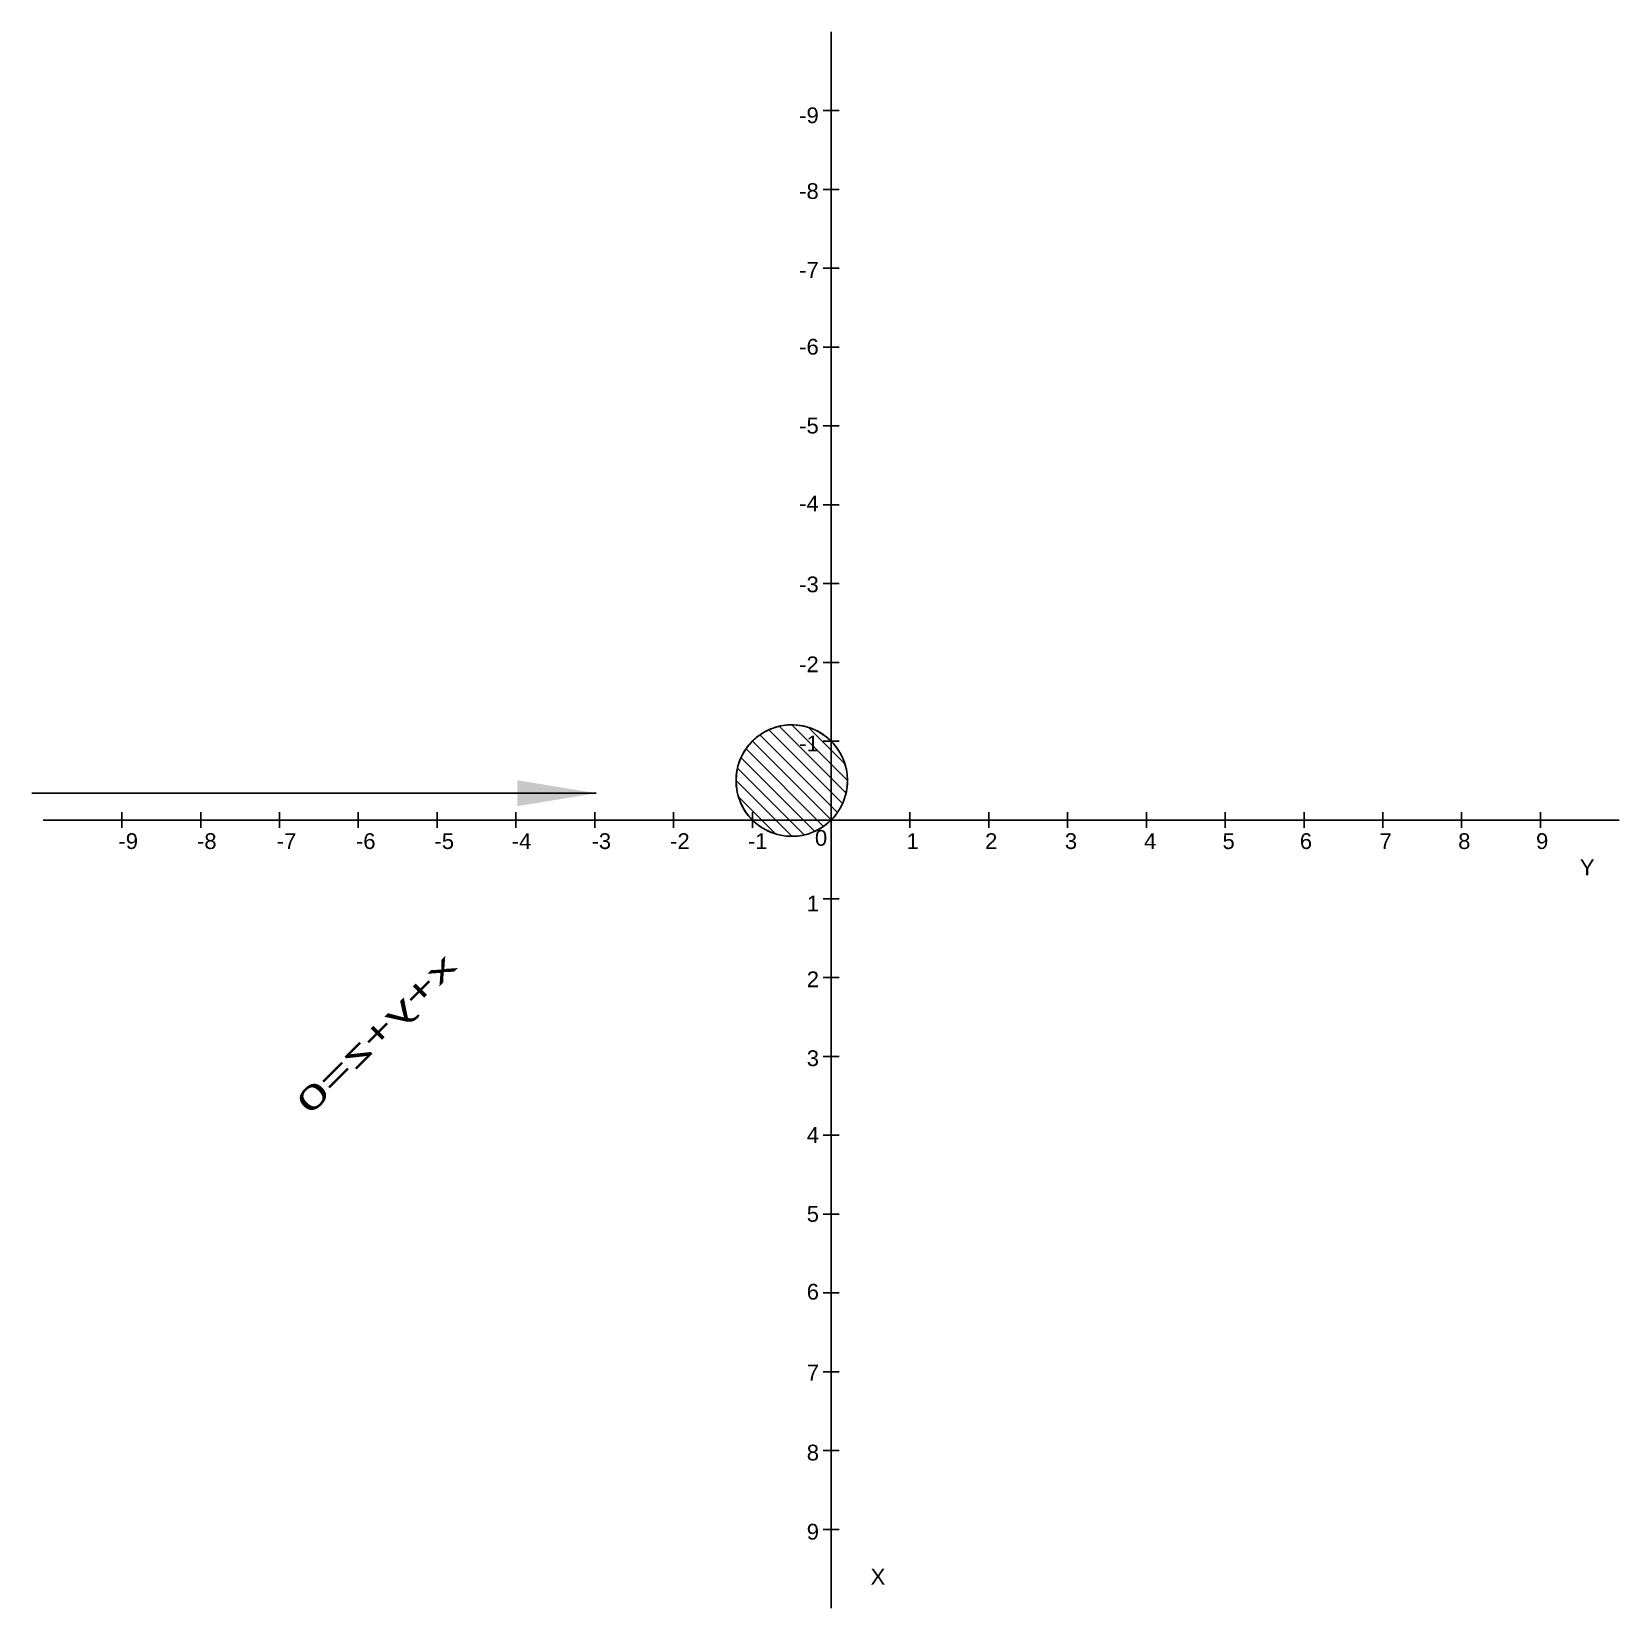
# Model space of a CAD drawing. Header units: inches. Extents: x -10.1 to 10, y -10 to 10.
import ezdxf

# ---------------------------------------------------------------- set-up
doc = ezdxf.new("R2010")
doc.units = ezdxf.units.IN
doc.header["$LTSCALE"] = 0.5
doc.header["$MEASUREMENT"] = 0
doc.layers.add('VPORTS', color=7, linetype='Continuous')
doc.styles.get("Standard").update_dxf_attribs({"font": 'arial.ttf'})
doc.dimstyles.get("Standard").update_dxf_attribs({"dimtxt": 0.18, "dimasz": 0.18, "dimexe": 0.18, "dimexo": 0.0625, "dimgap": 0.09, "dimtad": 0, "dimtih": 1, "dimtoh": 1, "dimdec": 4, "dimzin": 0, "dimdsep": 46, "dimtxsty": 'Standard', "dimcen": 0.09, "dimadec": 0, "dimazin": 0, "dimtfac": 1, "dimtdec": 4, "dimtofl": 0, "dimtmove": 0, "dimatfit": 3, "dimfxl": 1, "dimtolj": 1, "dimtzin": 0, "dimarcsym": 0})
pattern_1 = [(315, (0, 0), (0.0883883, 0.0883883), [])]

# ---------------------------------------------------------------- blocks, each defined once
blk = doc.blocks.new('*U1')
blk.add_line((1, -0.1), (1, 0.1))
blk = doc.blocks.new('*U2')
at = {"color": 0, "linetype": 'ByBlock', "lineweight": -2, "transparency": 16777216, "extrusion": (0, -1, -2.22045e-16)}
for p in [(0, 0), (1, 0), (2, 0), (3, 0), (4, 0), (5, 0), (6, 0), (7, 0), (8, 0)]:
    blk.add_blockref('*U1', p, dxfattribs=at)
blk = doc.blocks.new('*U3')
blk.add_line((1, -0.1), (1, 0.1))
blk = doc.blocks.new('*U4')
at = {"color": 0, "linetype": 'ByBlock', "lineweight": -2, "transparency": 16777216, "extrusion": (0, -1, -2.22045e-16)}
for p in [(0, 0), (1, 0), (2, 0), (3, 0), (4, 0), (5, 0), (6, 0), (7, 0), (8, 0)]:
    blk.add_blockref('*U3', p, dxfattribs=at)
blk = doc.blocks.new('*U5')
blk.add_line((1, -0.1), (1, 0.1))
blk = doc.blocks.new('*U6')
at = {"color": 0, "linetype": 'ByBlock', "lineweight": -2, "transparency": 16777216, "extrusion": (0, -1, -2.22045e-16)}
for p in [(0, 0), (1, 0), (2, 0), (3, 0), (4, 0), (5, 0), (6, 0), (7, 0), (8, 0)]:
    blk.add_blockref('*U5', p, dxfattribs=at)
blk = doc.blocks.new('*U7')
blk.add_line((1, -0.1), (1, 0.1))
blk = doc.blocks.new('*U8')
at = {"color": 0, "linetype": 'ByBlock', "lineweight": -2, "transparency": 16777216, "extrusion": (0, -1, -2.22045e-16)}
for p in [(-10, 0), (-9, 0), (-8, 0), (-7, 0), (-6, 0), (-5, 0), (-4, 0), (-3, 0), (-2, 0)]:
    blk.add_blockref('*U7', p, dxfattribs=at)
blk = doc.blocks.new('*U9')
blk.add_line((1, -0.1), (1, 0.1))
blk = doc.blocks.new('*U10')
at = {"color": 0, "linetype": 'ByBlock', "lineweight": -2, "transparency": 16777216, "extrusion": (0, -1, -2.22045e-16)}
for p in [(0, 0), (1, 0), (2, 0), (3, 0), (4, 0), (5, 0), (6, 0), (7, 0), (8, 0)]:
    blk.add_blockref('*U9', p, dxfattribs=at)
blk = doc.blocks.new('*U11')
blk.add_line((1, -0.1), (1, 0.1))
blk = doc.blocks.new('*U12')
at = {"color": 0, "linetype": 'ByBlock', "lineweight": -2, "transparency": 16777216, "extrusion": (0, -1, -2.22045e-16)}
for p in [(0, 0), (1, 0), (2, 0), (3, 0), (4, 0), (5, 0), (6, 0), (7, 0), (8, 0)]:
    blk.add_blockref('*U11', p, dxfattribs=at)

msp = doc.modelspace()

# ---------------------------------------------------------------- hatches: boundary and pattern name
h = msp.add_hatch()
h.set_pattern_fill('ANSI31', color=256)
h.set_pattern_definition(pattern_1)
h.paths.add_polyline_path([(-0.465, 0.761), (-0.116, 0.761), (-0.116, 1.173), (-0.465, 1.173)], flags=9)
h.paths.add_polyline_path([(-0.465, 1.765), (-0.116, 1.765), (-0.116, 2.177), (-0.465, 2.177)], flags=9)
h = msp.add_hatch()
h.set_pattern_fill('ANSI31', color=256)
h.set_pattern_definition(pattern_1)
h.paths.add_polyline_path([(-0.465, 0.761), (-0.116, 0.761), (-0.116, 1.173), (-0.465, 1.173)], flags=9)
h.paths.add_polyline_path([(-0.465, 1.765), (-0.116, 1.765), (-0.116, 2.177), (-0.465, 2.177)], flags=9)
h = msp.add_hatch()
h.set_pattern_fill('ANSI31', color=256)
h.set_pattern_definition(pattern_1)
h.paths.add_polyline_path([(-2.103, -0.478), (-1.755, -0.478), (-1.755, -0.066), (-2.103, -0.066)], flags=9)
h.paths.add_polyline_path([(-1.115, -0.478), (-0.766, -0.478), (-0.766, -0.066), (-1.115, -0.066)], flags=9)
h.paths.add_polyline_path([(-0.368, -2.231), (-0.112, -2.231), (-0.112, -1.819), (-0.368, -1.819)], flags=9)
h.paths.add_polyline_path([(-0.39, -1.27), (-0.135, -1.27), (-0.135, -0.858), (-0.39, -0.858)], flags=9)
h.paths.add_polyline_path([(0.428, -1.359), (1.388, -0.455), (1.161, -0.207), (0.201, -1.111)], flags=9)
h.paths.add_polyline_path([(-0.267, -0.437), (-0.012, -0.437), (-0.012, -0.025), (-0.267, -0.025)], flags=9)
h = msp.add_hatch()
h.set_pattern_fill('ANSI31', color=256)
h.set_pattern_definition(pattern_1)
h.paths.add_polyline_path([(-2.103, -0.478), (-1.755, -0.478), (-1.755, -0.066), (-2.103, -0.066)], flags=9)
h.paths.add_polyline_path([(-1.115, -0.478), (-0.766, -0.478), (-0.766, -0.066), (-1.115, -0.066)], flags=9)
h.paths.add_polyline_path([(-0.39, -1.27), (-0.135, -1.27), (-0.135, -0.858), (-0.39, -0.858)], flags=9)
h.paths.add_polyline_path([(-0.267, -0.437), (-0.012, -0.437), (-0.012, -0.025), (-0.267, -0.025)], flags=9)
h.paths.add_polyline_path([(-0.368, -2.231), (-0.112, -2.231), (-0.112, -1.819), (-0.368, -1.819)], flags=9)
h = msp.add_hatch()
h.set_pattern_fill('ANSI31', color=256)
h.set_pattern_definition(pattern_1)
h.paths.add_polyline_path([(0.876, -0.478), (1.131, -0.478), (1.131, -0.066), (0.876, -0.066)], flags=9)
h.paths.add_polyline_path([(0.428, -1.359), (1.388, -0.455), (1.161, -0.207), (0.201, -1.111)], flags=9)
at = {"layer": 'VPORTS'}
h = msp.add_hatch(dxfattribs=at)
h.set_pattern_fill('ANSI31', color=256)
h.set_pattern_definition(pattern_1)
edge = h.paths.add_edge_path()
edge.add_spline(control_points=[(0, 0), (0, 0), (0.001, 0.001), (0.038, 0.038), (0.07, 0.078), (0.126, 0.167), (0.148, 0.214), (0.195, 0.343), (0.209, 0.431), (0.203, 0.655), (0.161, 0.786), (0.013, 1.003), (-0.087, 1.088), (-0.286, 1.18), (-0.379, 1.204), (-0.546, 1.209), (-0.616, 1.202), (-0.74, 1.167), (-0.793, 1.146), (-0.889, 1.092), (-0.932, 1.062), (-1.013, 0.99), (-1.049, 0.948), (-1.118, 0.85), (-1.146, 0.793), (-1.192, 0.664), (-1.206, 0.585), (-1.208, 0.404), (-1.187, 0.304), (-1.082, 0.069), (-0.973, -0.048), (-0.738, -0.176), (-0.626, -0.205), (-0.435, -0.208), (-0.358, -0.197), (-0.232, -0.157), (-0.178, -0.133), (-0.081, -0.072), (-0.039, -0.039), (-0.001, -0.001), (0, 0), (0, 0)], knot_values=[-5.925092, -5.925092, -5.925092, -5.925092, -5.923377, -5.923377, -5.693375, -5.693375, -5.443005, -5.443005, -4.992531, -4.992531, -4.303105, -4.303105, -3.657511, -3.657511, -3.219362, -3.219362, -2.941255, -2.941255, -2.747834, -2.747834, -2.586002, -2.586002, -2.417967, -2.417967, -2.212056, -2.212056, -1.934303, -1.934303, -1.58072, -1.58072, -1.036983, -1.036983, -0.634026, -0.634026, -0.360094, -0.360094, -0.163229, -0.163229, 0, 0, 0.001174, 0.001174, 0.001174, 0.001174], degree=3, periodic=0)

# ---------------------------------------------------------------- linework, layer by layer
for p, q in [((0, -10), (0, 10)), ((-10, 0), (10, 0))]:
    msp.add_line(p, q)
at = {"extrusion": (0, -1, 6.12323e-17)}
msp.add_line((0, 0, -10), (0, 0, 10), dxfattribs=at)
at = {"layer": 'VPORTS'}
for p, q in [((0, 0), (0, -5)), ((5, 0), (0, 0))]:
    msp.add_line(p, q, dxfattribs=at)
msp.add_circle((-0.5, 0.5), 0.707, dxfattribs=at)
msp.add_open_spline([(0, 0), (0, 0), (0.001, 0.001, 0), (0.038, 0.038, 0), (0.07, 0.078, 0.008), (0.126, 0.167, 0.041), (0.148, 0.214, 0.065), (0.195, 0.343, 0.148), (0.209, 0.431, 0.221), (0.203, 0.655, 0.451), (0.161, 0.786, 0.626), (0.013, 1.003, 0.99), (-0.087, 1.088, 1.175), (-0.286, 1.18, 1.466), (-0.379, 1.204, 1.583), (-0.546, 1.209, 1.754), (-0.616, 1.202, 1.818), (-0.74, 1.167, 1.908), (-0.793, 1.146, 1.939), (-0.889, 1.092, 1.982), (-0.932, 1.062, 1.994), (-1.013, 0.99, 2.003), (-1.049, 0.948, 1.998), (-1.118, 0.85, 1.968), (-1.146, 0.793, 1.939), (-1.192, 0.664, 1.856), (-1.206, 0.585, 1.792), (-1.208, 0.404, 1.612), (-1.187, 0.304, 1.49), (-1.082, 0.069, 1.15), (-0.973, -0.048, 0.925), (-0.738, -0.176, 0.562), (-0.626, -0.205, 0.421), (-0.435, -0.208, 0.226), (-0.358, -0.197, 0.161), (-0.232, -0.157, 0.076), (-0.178, -0.133, 0.046), (-0.081, -0.072, 0.009), (-0.039, -0.039, 0), (-0.001, -0.001, 0), (0, 0), (0, 0)], degree=3, knots=[-5.925092, -5.925092, -5.925092, -5.925092, -5.923377, -5.923377, -5.693375, -5.693375, -5.443005, -5.443005, -4.992531, -4.992531, -4.303105, -4.303105, -3.657511, -3.657511, -3.219362, -3.219362, -2.941255, -2.941255, -2.747834, -2.747834, -2.586002, -2.586002, -2.417967, -2.417967, -2.212056, -2.212056, -1.934303, -1.934303, -1.58072, -1.58072, -1.036983, -1.036983, -0.634026, -0.634026, -0.360094, -0.360094, -0.163229, -0.163229, 0, 0, 0.001174, 0.001174, 0.001174, 0.001174], dxfattribs=at)
msp.add_open_spline([(0, 0), (1.5, 0), (3, 0, 9)], degree=2, dxfattribs=at)

# ---------------------------------------------------------------- block references
at = {"extrusion": (-1, 6.12323e-17, -2.22045e-16), "rotation": 180}
for name, p in [('*U4', (0, 0)), ('*U6', (10, 0))]:
    msp.add_blockref(name, p, dxfattribs=at)
at = {"extrusion": (0, 1, -2.22045e-16), "rotation": 180}
for name in ['*U8', '*U2']:
    msp.add_blockref(name, (0, 0), dxfattribs=at)
at = {"extrusion": (-1, 2.22045e-16, 6.12323e-17), "rotation": 90}
for name, p in [('*U10', (0, 0)), ('*U12', (0, -10))]:
    msp.add_blockref(name, p, dxfattribs=at)

# ---------------------------------------------------------------- texts
at = {"char_height": 0.2, "attachment_point": 1}
for s, width, insert in [('-9', 0.2, (-0.406, 9.04)), ('-8', 0.2, (-0.406, 8.079)), ('-7', 0.2, (-0.406, 7.078)), ('-6', 0.2, (-0.406, 6.104)), ('-5', 0.2, (-0.406, 5.103)), ('-4', 0.2, (-0.406, 4.116)), ('-3', 0.2, (-0.406, 3.089)), ('-2', 0.2, (-0.406, 2.075)), ('-1', 0.2, (-0.406, 1.071)), ('-9', 0.2, (-9.044, -0.168)), ('-8', 0.2, (-8.047, -0.168)), ('-7', 0.2, (-7.035, -0.168)), ('-6', 0.2, (-6.03, -0.168)), ('-5', 0.2, (-5.034, -0.168)), ('-4', 0.2, (-4.053, -0.168)), ('-3', 0.2, (-3.041, -0.168)), ('-2', 0.2, (-2.044, -0.168)), ('-1', 0.2, (-1.056, -0.168)), ('0', 0.36064, (-0.206, -0.127)), ('1', 0.2, (0.956, -0.168)), ('2', 0.2, (1.953, -0.168)), ('3', 0.2, (2.965, -0.168)), ('4', 0.2, (3.97, -0.168)), ('5', 0.2, (4.966, -0.168)), ('6', 0.2, (5.947, -0.168)), ('7', 0.2, (6.959, -0.168)), ('8', 0.2, (7.956, -0.168)), ('9', 0.2, (8.944, -0.168)), ('Y', 0.5, (9.5, -0.5)), ('1', 0.2, (-0.31, -0.96)), ('2', 0.2, (-0.31, -1.921)), ('3', 0.2, (-0.31, -2.922)), ('4', 0.2, (-0.31, -3.896)), ('5', 0.2, (-0.31, -4.897)), ('6', 0.2, (-0.31, -5.884)), ('7', 0.2, (-0.31, -6.911)), ('8', 0.2, (-0.31, -7.925)), ('9', 0.2, (-0.31, -8.929)), ('X', 0.5, (0.5, -9.5))]:
    msp.add_mtext_dynamic_manual_height_columns(s, width=width, gutter_width=1, heights=[0], dxfattribs=dict(at, insert=insert))
at = {"extrusion": (0, -1, 6.12323e-17), "char_height": 0.2, "attachment_point": 1, "text_direction": (1, 0, 0)}
for s, insert in [('4', (-0.31, 0, 4.116)), ('3', (-0.31, 0, 3.089)), ('5', (-0.31, 0, 5.103)), ('8', (-0.31, 0, 8.079)), ('9', (-0.31, 0, 9.04)), ('2', (-0.31, 0, 2.075)), ('6', (-0.31, 0, 6.104)), ('7', (-0.31, 0, 7.078)), ('1', (-0.31, 0, 1.071)), ('-9', (-0.388, 0, -8.929)), ('-8', (-0.388, 0, -7.925)), ('-7', (-0.388, 0, -6.911)), ('-6', (-0.388, 0, -5.884)), ('-5', (-0.388, 0, -4.897)), ('-4', (-0.388, 0, -3.896)), ('-3', (-0.388, 0, -2.922)), ('-2', (-0.388, 0, -1.921)), ('-1', (-0.388, 0, -0.96))]:
    msp.add_mtext_dynamic_manual_height_columns(s, width=0.2, gutter_width=1, heights=[0], dxfattribs=dict(at, insert=insert))
at = {"extrusion": (0, -1, -2.22045e-16), "insert": (0.5, 0, 10), "char_height": 0.2, "attachment_point": 1, "text_direction": (1, 0, 0)}
msp.add_mtext_dynamic_manual_height_columns('Z', width=0.5, gutter_width=1, heights=[0], dxfattribs=at)
at = {"layer": 'VPORTS', "extrusion": (-1, 2.06582e-16, 2.22045e-16), "insert": (-9.287, 1.197, 12.463), "char_height": 1, "attachment_point": 1, "text_direction": (0, -1, 0)}
msp.add_mtext_dynamic_manual_height_columns('\\A1;z=x{\\H0.7x;\\S2^ ;}+y{\\H0.7x;\\S2^ ;}', width=1.71365, gutter_width=1, heights=[1.294], dxfattribs=at)
at = {"layer": 'VPORTS', "extrusion": (-0.57735, 0.57735, -0.57735), "insert": (-4.934, -1.668, 3.266), "char_height": 0.5, "attachment_point": 1, "text_direction": (-0.707107, -0.707107, 0)}
msp.add_mtext_dynamic_manual_height_columns('x+y+z=0', width=1.8381, gutter_width=1, heights=[0], dxfattribs=at)

# ---------------------------------------------------------------- leaders
at = {"layer": 'VPORTS'}
msp.add_leader([(-2.981, 0.34, 9), (-7.002, 0.34, 9), (-10.144, 0.34, 12.463)], dimstyle='Standard', override={"dimasz": 1}, dxfattribs=at)

doc.saveas('drawing.dxf')
